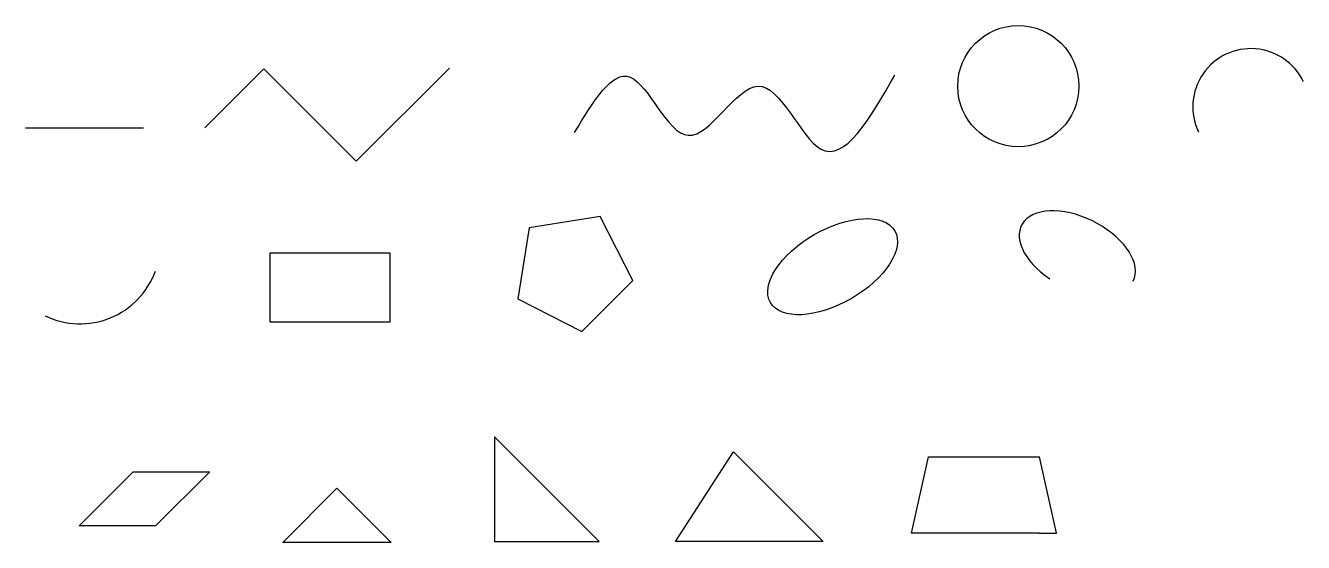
# Model space of a CAD drawing. Header units: inches. Extents: x 32 to 182, y 51 to 111.
import ezdxf

# ---------------------------------------------------------------- set-up
doc = ezdxf.new("R2010")
doc.units = ezdxf.units.IN
doc.header["$MEASUREMENT"] = 0

msp = doc.modelspace()

# ---------------------------------------------------------------- linework, layer by layer
for p, q in [((31.78, 99.44), (45.65, 99.44)), ((99.2, 50.81), (86.9, 63.11)), ((86.9, 63.11), (86.9, 50.81)), ((108.17, 50.81), (115.01, 61.35)), ((115.01, 61.35), (125.55, 50.81)), ((135.95, 51.79), (137.95, 60.79)), ((137.95, 60.79), (150.99, 60.79)), ((152.99, 51.79), (150.99, 60.79)), ((38.06, 52.65), (44.43, 59.02)), ((44.43, 59.02), (53.43, 59.02)), ((53.43, 59.02), (47.06, 52.65)), ((62.02, 50.71), (68.38, 57.08)), ((68.38, 57.08), (74.75, 50.71)), ((47.06, 52.65), (38.06, 52.65)), ((137.95, 51.79), (135.95, 51.79)), ((150.99, 51.79), (137.95, 51.79)), ((150.99, 51.79), (152.99, 51.79)), ((74.75, 50.71), (62.02, 50.71)), ((86.9, 50.81), (99.2, 50.81)), ((125.55, 50.81), (108.17, 50.81))]:
    msp.add_line(p, q)
msp.add_lwpolyline([(52.86, 99.44), (59.8, 106.37), (70.66, 95.51), (81.62, 106.47)])
for points in [[(90.97, 87.7), (89.64, 79.35), (97.18, 75.51), (103.16, 81.49), (99.32, 89.02)], [(60.54, 84.74), (74.6, 84.74), (74.6, 76.6), (60.54, 76.6)]]:
    msp.add_lwpolyline(points, close=True)
msp.add_circle((148.49, 104.34), 7.12)
for centre, radius, start, end in [((175.84, 101.91), 6.84, 25.43, 205.43), ((38.18, 85.82), 9.42, 244.2429, 340.0514)]:
    msp.add_arc(centre, radius, start, end)
msp.add_ellipse((155.43, 84.69), major_axis=(-6.57, 3.28), ratio=0.573048, start_param=3.141593, end_param=7.643427)
msp.add_ellipse((126.66, 83.12), major_axis=(-7.31, -4.21), ratio=0.515582)
msp.add_open_spline([(96.33, 98.88), (98.53, 102.55), (103.05, 110.07), (109.39, 92.72), (118.4, 110.36), (125.58, 91.01), (131.03, 100.51), (133.97, 105.63)], degree=3, knots=[0, 0, 0, 0, 9.219433, 18.898177, 28.918836, 39.380863, 51.675205, 51.675205, 51.675205, 51.675205])

doc.saveas('drawing.dxf')
